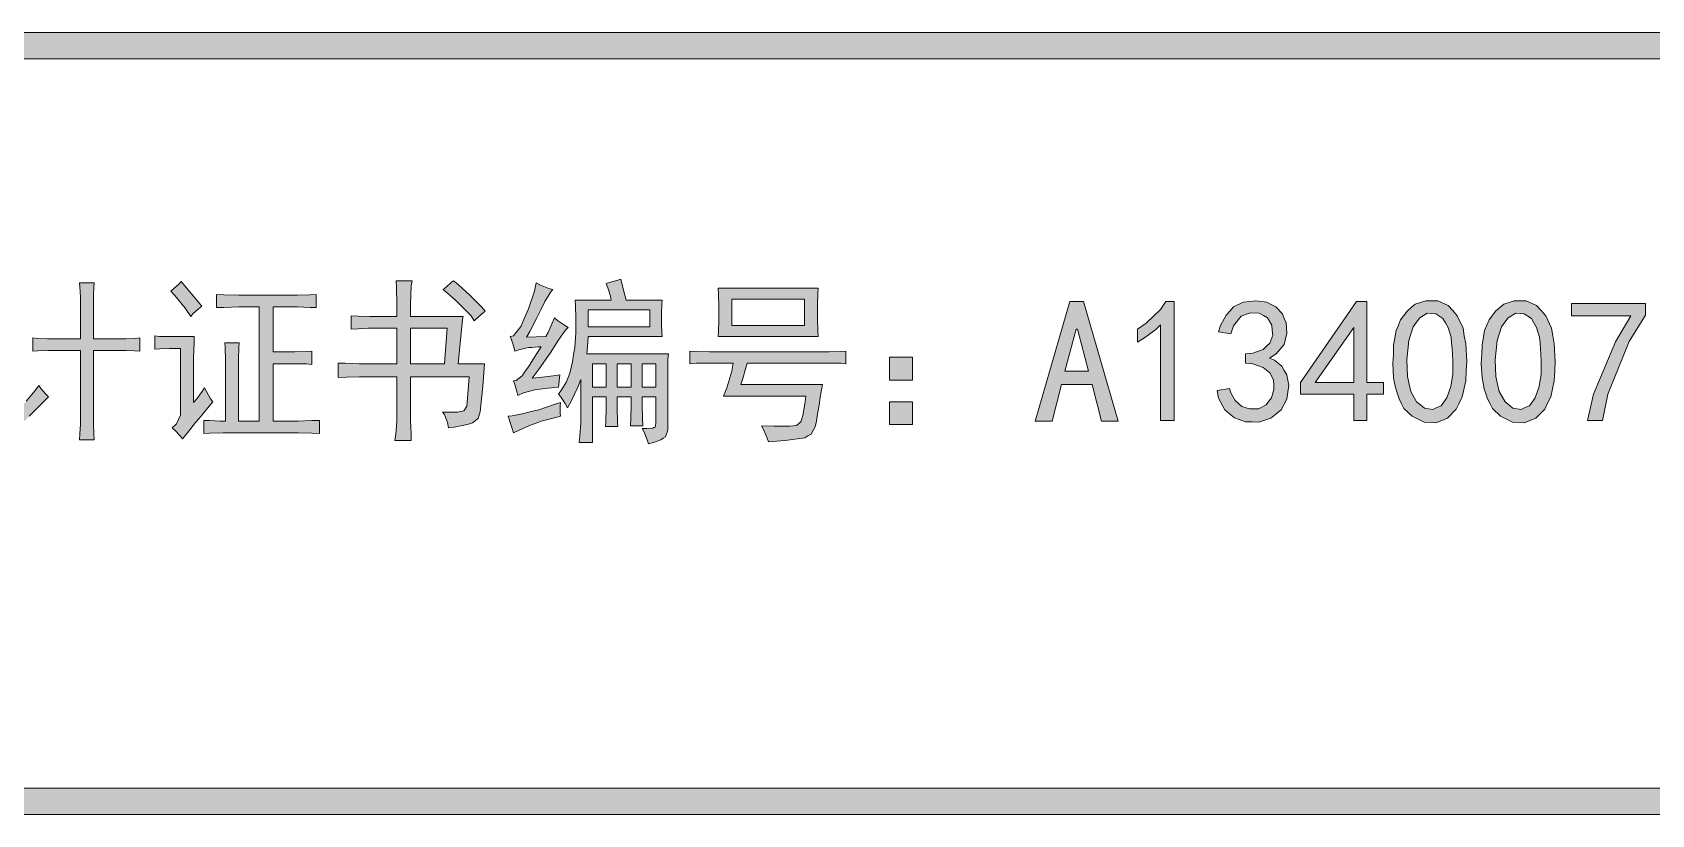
# Model space of a CAD drawing. Header units: millimetres. Extents: x 388 to 64525, y 87 to 607.
# Drawn here: x 64477.51 to 64503.91, y 525.08 to 537.82 of the extents above; entities that cross this region are included whole.
import ezdxf

# ---------------------------------------------------------------- set-up
doc = ezdxf.new("R2010")
doc.units = ezdxf.units.MM

msp = doc.modelspace()

# ---------------------------------------------------------------- hatches: boundary and pattern name
h = msp.add_hatch(color=0)
h.dxf.hatch_style = 2
h.paths.add_polyline_path([(64514.558, 537.818), (64514.558, 537.388), (64464.508, 537.388), (64464.508, 537.818)])
h = msp.add_hatch(color=0)
h.dxf.hatch_style = 2
h.paths.add_polyline_path([(64478.295, 532.827), (64478.295, 533.393), (64478.295, 533.504), (64478.288, 533.68), (64478.281, 533.741), (64478.517, 533.741), (64478.513, 533.669), (64478.506, 533.536), (64478.506, 533.483), (64478.506, 532.827), (64478.968, 532.827), (64479.037, 532.827), (64479.183, 532.834), (64479.262, 532.841), (64479.262, 532.626), (64479.176, 532.63), (64479.037, 532.637), (64478.979, 532.637), (64478.506, 532.637), (64478.506, 531.512), (64478.506, 531.444), (64478.513, 531.279), (64478.517, 531.182), (64478.281, 531.182), (64478.288, 531.279), (64478.295, 531.437), (64478.295, 531.498), (64478.295, 532.637), (64477.854, 532.637), (64477.768, 532.637), (64477.6, 532.63), (64477.517, 532.626), (64477.517, 532.841), (64477.6, 532.834), (64477.757, 532.827), (64477.833, 532.827)])
h = msp.add_hatch(color=0)
h.dxf.hatch_style = 2
h.paths.add_polyline_path([(64480.097, 533.189), (64480, 533.325), (64479.836, 533.533), (64479.767, 533.605), (64479.814, 533.64), (64479.9, 533.719), (64479.939, 533.762), (64480.276, 533.357), (64480.219, 533.318), (64480.129, 533.236)])
h = msp.add_hatch(color=0)
h.paths.add_polyline_path([(64483.451, 533.189), (64483.451, 533.379), (64483.447, 533.673), (64483.44, 533.773), (64483.702, 533.773), (64483.687, 533.691), (64483.676, 533.397), (64483.676, 533.189), (64484.533, 533.189), (64484.522, 533.139), (64484.483, 532.755), (64484.454, 532.422), (64484.884, 532.422), (64484.855, 532.057), (64484.809, 531.638), (64484.794, 531.584), (64484.776, 531.53), (64484.687, 531.458), (64484.619, 531.437), (64484.547, 531.419), (64484.386, 531.387), (64484.296, 531.376), (64484.278, 531.466), (64484.228, 531.595), (64484.196, 531.634), (64484.296, 531.63), (64484.447, 531.634), (64484.493, 531.645), (64484.544, 531.655), (64484.594, 531.731), (64484.601, 531.792), (64484.633, 532.207), (64483.676, 532.207), (64483.676, 531.612), (64483.676, 531.498), (64483.684, 531.279), (64483.687, 531.172), (64483.419, 531.172), (64483.436, 531.276), (64483.451, 531.487), (64483.451, 531.602), (64483.451, 532.207), (64482.924, 532.207), (64482.845, 532.207), (64482.63, 532.204), (64482.494, 532.196), (64482.494, 532.433), (64482.612, 532.429), (64482.838, 532.422), (64482.946, 532.422), (64483.451, 532.422), (64483.451, 532.999), (64483.014, 532.999), (64482.978, 532.999), (64482.827, 532.992), (64482.709, 532.985), (64482.709, 533.2), (64482.82, 533.196), (64483.014, 533.189), (64483.092, 533.189)])
h.paths.add_polyline_path([(64484.228, 532.422), (64484.275, 532.999), (64483.676, 532.999), (64483.676, 532.422)])
h = msp.add_hatch(color=0)
h.dxf.hatch_style = 2
h.paths.add_polyline_path([(64484.375, 533.773), (64484.45, 533.712), (64484.583, 533.59), (64484.647, 533.533), (64484.708, 533.472), (64484.834, 533.347), (64484.895, 533.279), (64484.827, 533.221), (64484.737, 533.142), (64484.712, 533.121), (64484.662, 533.2), (64484.411, 533.454), (64484.207, 533.63), (64484.264, 533.673), (64484.346, 533.748)])
h = msp.add_hatch(color=0)
h.dxf.hatch_style = 2
h.paths.add_polyline_path([(64485.998, 533.63), (64485.962, 533.594), (64485.866, 533.433), (64485.801, 533.3), (64485.737, 533.171), (64485.622, 532.945), (64485.568, 532.852), (64485.884, 532.863), (64485.919, 532.931), (64485.987, 533.081), (64486.02, 533.167), (64486.07, 533.128), (64486.185, 533.049), (64486.245, 533.01), (64486.195, 532.96), (64486.081, 532.802), (64486.016, 532.698), (64485.952, 532.594), (64485.773, 532.34), (64485.661, 532.186), (64485.78, 532.196), (64486.002, 532.225), (64486.109, 532.243), (64486.088, 532.039), (64486.02, 532.035), (64485.869, 532.017), (64485.783, 532.007), (64485.701, 531.996), (64485.518, 531.946), (64485.425, 531.906), (64485.411, 531.967), (64485.378, 532.085), (64485.357, 532.143), (64485.4, 532.146), (64485.497, 532.225), (64485.547, 532.3), (64485.597, 532.372), (64485.726, 532.569), (64485.805, 532.694), (64485.755, 532.694), (64485.654, 532.687), (64485.604, 532.684), (64485.554, 532.677), (64485.439, 532.648), (64485.378, 532.626), (64485.36, 532.694), (64485.321, 532.813), (64485.3, 532.863), (64485.357, 532.874), (64485.475, 533.028), (64485.536, 533.171), (64485.597, 533.314), (64485.694, 533.601), (64485.726, 533.741), (64485.794, 533.701), (64485.93, 533.644)])
h = msp.add_hatch(color=0)
h.paths.add_polyline_path([(64487.102, 533.798), (64487.123, 533.708), (64487.17, 533.536), (64487.191, 533.458), (64487.779, 533.458), (64487.772, 533.393), (64487.765, 533.239), (64487.765, 533.157), (64487.765, 533.071), (64487.772, 532.924), (64487.779, 532.863), (64486.572, 532.863), (64486.568, 532.777), (64486.554, 532.637), (64486.55, 532.58), (64487.879, 532.58), (64487.872, 532.49), (64487.869, 532.3), (64487.869, 532.196), (64487.869, 531.419), (64487.869, 531.337), (64487.833, 531.229), (64487.793, 531.208), (64487.757, 531.182), (64487.636, 531.139), (64487.553, 531.118), (64487.535, 531.182), (64487.485, 531.308), (64487.449, 531.365), (64487.528, 531.365), (64487.625, 531.372), (64487.643, 531.38), (64487.661, 531.39), (64487.675, 531.448), (64487.675, 531.498), (64487.675, 531.881), (64487.449, 531.881), (64487.449, 531.759), (64487.457, 531.523), (64487.464, 531.408), (64487.259, 531.408), (64487.267, 531.523), (64487.27, 531.759), (64487.27, 531.881), (64487.044, 531.881), (64487.044, 531.709), (64487.052, 531.466), (64487.055, 531.397), (64486.855, 531.397), (64486.858, 531.466), (64486.865, 531.709), (64486.865, 531.881), (64486.64, 531.881), (64486.64, 531.139), (64486.425, 531.139), (64486.435, 531.247), (64486.45, 531.455), (64486.45, 531.555), (64486.45, 532.164), (64486.403, 532.039), (64486.296, 531.809), (64486.235, 531.702), (64486.195, 531.774), (64486.12, 531.888), (64486.088, 531.928), (64486.138, 531.996), (64486.217, 532.128), (64486.245, 532.196), (64486.274, 532.265), (64486.317, 532.451), (64486.335, 532.569), (64486.353, 532.687), (64486.371, 532.924), (64486.371, 533.042), (64486.371, 533.16), (64486.364, 533.368), (64486.357, 533.458), (64486.944, 533.458), (64486.933, 533.522), (64486.894, 533.655), (64486.865, 533.73), (64486.937, 533.748), (64487.055, 533.78)])
h.paths.add_polyline_path([(64487.575, 533.021), (64487.575, 533.3), (64486.572, 533.3), (64486.572, 533.021)])
h.paths.add_polyline_path([(64487.27, 532.039), (64487.27, 532.422), (64487.044, 532.422), (64487.044, 532.039)])
h.paths.add_polyline_path([(64487.675, 532.039), (64487.675, 532.422), (64487.449, 532.422), (64487.449, 532.039)])
h.paths.add_polyline_path([(64486.865, 532.039), (64486.865, 532.422), (64486.64, 532.422), (64486.64, 532.039)])
h = msp.add_hatch(color=0)
h.dxf.hatch_style = 2
h.paths.add_polyline_path([(64481.717, 533.536), (64481.831, 533.536), (64482.039, 533.544), (64482.136, 533.551), (64482.136, 533.336), (64482.039, 533.339), (64481.831, 533.347), (64481.717, 533.347), (64481.437, 533.347), (64481.437, 532.616), (64481.695, 532.616), (64481.792, 532.616), (64481.978, 532.619), (64482.068, 532.626), (64482.068, 532.411), (64481.982, 532.419), (64481.795, 532.422), (64481.695, 532.422), (64481.437, 532.422), (64481.437, 531.487), (64481.752, 531.487), (64481.846, 531.487), (64482.068, 531.494), (64482.19, 531.498), (64482.19, 531.286), (64482.068, 531.29), (64481.846, 531.297), (64481.752, 531.297), (64480.76, 531.297), (64480.624, 531.297), (64480.398, 531.29), (64480.309, 531.286), (64480.309, 531.498), (64480.398, 531.494), (64480.574, 531.487), (64480.66, 531.487), (64480.66, 532.368), (64480.66, 532.487), (64480.652, 532.684), (64480.649, 532.763), (64480.885, 532.763), (64480.878, 532.687), (64480.871, 532.49), (64480.871, 532.368), (64480.871, 531.487), (64481.211, 531.487), (64481.211, 533.347), (64481.007, 533.347), (64480.878, 533.347), (64480.631, 533.339), (64480.513, 533.336), (64480.513, 533.551), (64480.631, 533.544), (64480.878, 533.536), (64481.007, 533.536)])
h = msp.add_hatch(color=0)
h.paths.add_polyline_path([(64490.323, 533.651), (64490.316, 533.565), (64490.312, 533.375), (64490.312, 533.268), (64490.312, 533.16), (64490.316, 532.96), (64490.323, 532.863), (64488.689, 532.863), (64488.696, 532.942), (64488.7, 533.128), (64488.7, 533.236), (64488.7, 533.347), (64488.696, 533.554), (64488.689, 533.651)])
h.paths.add_polyline_path([(64490.097, 533.042), (64490.097, 533.472), (64488.915, 533.472), (64488.915, 533.042)])
h = msp.add_hatch(color=0)
h.paths.add_polyline_path([(64495.21, 531.487), (64494.941, 531.487), (64494.784, 532.085), (64494.289, 532.085), (64494.132, 531.487), (64493.859, 531.487), (64494.422, 533.436), (64494.647, 533.436)])
h.paths.add_polyline_path([(64494.726, 532.3), (64494.547, 532.985), (64494.526, 532.985), (64494.343, 532.3)])
h = msp.add_hatch(color=0)
h.dxf.hatch_style = 2
h.paths.add_polyline_path([(64495.898, 533.053), (64495.826, 532.981), (64495.64, 532.841), (64495.525, 532.773), (64495.525, 532.985), (64495.669, 533.081), (64495.898, 533.307), (64495.988, 533.436), (64496.124, 533.436), (64496.124, 531.498), (64495.898, 531.498)])
h = msp.add_hatch(color=0)
h.dxf.hatch_style = 2
h.paths.add_polyline_path([(64496.822, 531.985), (64497.027, 532.017), (64497.048, 531.946), (64497.12, 531.824), (64497.17, 531.774), (64497.224, 531.727), (64497.349, 531.684), (64497.424, 531.684), (64497.5, 531.688), (64497.621, 531.749), (64497.668, 531.809), (64497.711, 531.867), (64497.75, 532.003), (64497.747, 532.078), (64497.74, 532.157), (64497.682, 532.275), (64497.629, 532.315), (64497.575, 532.358), (64497.403, 532.419), (64497.285, 532.433), (64497.285, 532.58), (64497.403, 532.591), (64497.575, 532.655), (64497.629, 532.705), (64497.682, 532.755), (64497.729, 532.888), (64497.722, 532.97), (64497.718, 533.049), (64497.643, 533.167), (64497.578, 533.207), (64497.51, 533.243), (64497.367, 533.25), (64497.288, 533.221), (64497.213, 533.196), (64497.091, 533.038), (64497.048, 532.906), (64496.844, 532.942), (64496.88, 533.042), (64496.973, 533.21), (64497.03, 533.279), (64497.091, 533.347), (64497.249, 533.425), (64497.353, 533.436), (64497.453, 533.447), (64497.632, 533.422), (64497.707, 533.386), (64497.783, 533.35), (64497.89, 533.236), (64497.919, 533.16), (64497.951, 533.085), (64497.962, 532.92), (64497.937, 532.827), (64497.915, 532.737), (64497.786, 532.58), (64497.679, 532.512), (64497.757, 532.48), (64497.879, 532.379), (64497.919, 532.311), (64497.962, 532.243), (64497.99, 532.064), (64497.976, 531.956), (64497.962, 531.845), (64497.865, 531.67), (64497.779, 531.602), (64497.697, 531.534), (64497.503, 531.469), (64497.396, 531.473), (64497.288, 531.473), (64497.105, 531.541), (64497.027, 531.605), (64496.948, 531.67), (64496.844, 531.86)])
h = msp.add_hatch(color=0)
h.paths.add_polyline_path([(64499.051, 531.928), (64498.184, 531.928), (64498.184, 532.118), (64499.098, 533.436), (64499.266, 533.436), (64499.266, 532.118), (64499.538, 532.118), (64499.538, 531.928), (64499.266, 531.928), (64499.266, 531.498), (64499.051, 531.498)])
h.paths.add_polyline_path([(64499.051, 532.118), (64499.051, 533.01), (64498.42, 532.118)])
h = msp.add_hatch(color=0)
h.paths.add_polyline_path([(64499.696, 532.576), (64499.699, 532.723), (64499.742, 532.96), (64499.778, 533.049), (64499.814, 533.135), (64499.922, 533.279), (64499.986, 533.336), (64500.054, 533.393), (64500.223, 533.447), (64500.319, 533.447), (64500.42, 533.447), (64500.592, 533.368), (64500.663, 533.286), (64500.735, 533.203), (64500.832, 532.999), (64500.853, 532.874), (64500.878, 532.748), (64500.893, 532.465), (64500.882, 532.304), (64500.875, 532.143), (64500.817, 531.881), (64500.771, 531.781), (64500.721, 531.681), (64500.577, 531.537), (64500.484, 531.498), (64500.387, 531.458), (64500.197, 531.469), (64500.101, 531.516), (64500.004, 531.566), (64499.868, 531.691), (64499.828, 531.77), (64499.789, 531.849), (64499.735, 532.014), (64499.717, 532.103), (64499.699, 532.189), (64499.689, 532.426)])
h.paths.add_polyline_path([(64499.932, 532.644), (64499.914, 532.487), (64499.925, 532.211), (64499.954, 532.089), (64499.983, 531.971), (64500.076, 531.799), (64500.14, 531.749), (64500.205, 531.695), (64500.337, 531.677), (64500.405, 531.709), (64500.473, 531.738), (64500.57, 531.863), (64500.602, 531.956), (64500.631, 532.05), (64500.663, 532.25), (64500.663, 532.361), (64500.663, 532.472), (64500.656, 532.669), (64500.645, 532.763), (64500.638, 532.852), (64500.588, 533.013), (64500.545, 533.089), (64500.502, 533.16), (64500.391, 533.236), (64500.319, 533.239), (64500.248, 533.243), (64500.126, 533.171), (64500.072, 533.099), (64500.018, 533.024), (64499.947, 532.798)])
h = msp.add_hatch(color=0)
h.paths.add_polyline_path([(64501.136, 532.576), (64501.143, 532.723), (64501.183, 532.96), (64501.222, 533.049), (64501.258, 533.135), (64501.362, 533.279), (64501.43, 533.336), (64501.498, 533.393), (64501.663, 533.447), (64501.763, 533.447), (64501.86, 533.447), (64502.032, 533.368), (64502.104, 533.286), (64502.179, 533.203), (64502.276, 532.999), (64502.297, 532.874), (64502.319, 532.748), (64502.333, 532.465), (64502.326, 532.304), (64502.315, 532.143), (64502.261, 531.881), (64502.211, 531.781), (64502.165, 531.681), (64502.021, 531.537), (64501.924, 531.498), (64501.828, 531.458), (64501.638, 531.469), (64501.541, 531.516), (64501.444, 531.566), (64501.312, 531.691), (64501.272, 531.77), (64501.233, 531.849), (64501.176, 532.014), (64501.158, 532.103), (64501.143, 532.189), (64501.129, 532.426)])
h.paths.add_polyline_path([(64501.373, 532.644), (64501.355, 532.487), (64501.366, 532.211), (64501.394, 532.089), (64501.423, 531.971), (64501.516, 531.799), (64501.581, 531.749), (64501.645, 531.695), (64501.778, 531.677), (64501.846, 531.709), (64501.914, 531.738), (64502.01, 531.863), (64502.043, 531.956), (64502.075, 532.05), (64502.104, 532.25), (64502.104, 532.361), (64502.104, 532.472), (64502.096, 532.669), (64502.089, 532.763), (64502.079, 532.852), (64502.028, 533.013), (64501.985, 533.089), (64501.946, 533.16), (64501.831, 533.236), (64501.763, 533.239), (64501.692, 533.243), (64501.566, 533.171), (64501.512, 533.099), (64501.459, 533.024), (64501.391, 532.798)])
h = msp.add_hatch(color=0)
h.dxf.hatch_style = 2
h.paths.add_polyline_path([(64502.86, 531.498), (64502.96, 531.928), (64503.315, 532.777), (64503.569, 533.2), (64502.602, 533.2), (64502.602, 533.404), (64503.806, 533.404), (64503.806, 533.21), (64503.54, 532.784), (64503.193, 531.928), (64503.107, 531.498)])
h = msp.add_hatch(color=0)
h.dxf.hatch_style = 2
h.paths.add_polyline_path([(64477.324, 532.852), (64477.32, 532.745), (64477.313, 532.519), (64477.313, 532.401), (64477.313, 531.713), (64477.41, 531.809), (64477.56, 531.985), (64477.618, 532.064), (64477.65, 532.017), (64477.729, 531.928), (64477.775, 531.881), (64477.46, 531.566), (64477.388, 531.494), (64477.245, 531.347), (64477.177, 531.276), (64477.138, 531.326), (64477.066, 531.415), (64477.03, 531.455), (64477.07, 531.498), (64477.105, 531.634), (64477.098, 531.724), (64477.098, 532.659), (64476.948, 532.659), (64476.722, 532.655), (64476.65, 532.648), (64476.65, 532.863), (64476.74, 532.856), (64476.862, 532.852), (64476.898, 532.852)])
h = msp.add_hatch(color=0)
h.dxf.hatch_style = 2
h.paths.add_polyline_path([(64479.793, 531.376), (64479.861, 531.444), (64479.925, 531.584), (64479.925, 531.655), (64479.925, 532.669), (64479.825, 532.669), (64479.746, 532.669), (64479.588, 532.666), (64479.51, 532.659), (64479.51, 532.874), (64479.585, 532.866), (64479.742, 532.863), (64479.825, 532.863), (64480.151, 532.863), (64480.147, 532.755), (64480.14, 532.53), (64480.14, 532.411), (64480.14, 531.792), (64480.19, 531.852), (64480.28, 531.971), (64480.319, 532.028), (64480.348, 531.967), (64480.416, 531.852), (64480.455, 531.802), (64480.394, 531.731), (64480.28, 531.591), (64480.226, 531.526), (64480.172, 531.462), (64480.04, 531.297), (64479.961, 531.197), (64479.922, 531.247), (64479.836, 531.337)])
h = msp.add_hatch(color=0)
h.dxf.hatch_style = 2
h.paths.add_polyline_path([(64490.391, 532.616), (64490.498, 532.616), (64490.688, 532.619), (64490.774, 532.626), (64490.774, 532.422), (64490.688, 532.429), (64490.498, 532.433), (64490.391, 532.433), (64489.162, 532.433), (64489.14, 532.354), (64489.09, 532.182), (64489.062, 532.085), (64490.391, 532.085), (64490.373, 531.996), (64490.348, 531.842), (64490.341, 531.781), (64490.33, 531.72), (64490.305, 531.569), (64490.291, 531.483), (64490.273, 531.394), (64490.205, 531.276), (64490.154, 531.247), (64490.104, 531.215), (64489.782, 531.168), (64489.513, 531.15), (64489.488, 531.211), (64489.434, 531.34), (64489.398, 531.408), (64489.603, 531.405), (64489.857, 531.405), (64489.911, 531.408), (64489.965, 531.415), (64490.036, 531.473), (64490.054, 531.526), (64490.068, 531.58), (64490.104, 531.763), (64490.119, 531.892), (64488.779, 531.892), (64488.832, 532.028), (64488.911, 532.3), (64488.936, 532.433), (64488.668, 532.433), (64488.549, 532.433), (64488.331, 532.429), (64488.227, 532.422), (64488.227, 532.626), (64488.331, 532.619), (64488.549, 532.616), (64488.668, 532.616)])
h = msp.add_hatch(color=0)
h.dxf.hatch_style = 2
h.paths.add_polyline_path([(64491.484, 532.526), (64491.856, 532.526), (64491.856, 532.153), (64491.484, 532.153)])
h = msp.add_hatch(color=0)
h.dxf.hatch_style = 2
h.paths.add_polyline_path([(64486.12, 531.792), (64486.116, 531.731), (64486.116, 531.616), (64486.12, 531.566), (64486.002, 531.537), (64485.805, 531.483), (64485.722, 531.455), (64485.64, 531.426), (64485.457, 531.347), (64485.357, 531.297), (64485.267, 531.566), (64485.332, 531.573), (64485.522, 531.609), (64485.644, 531.641), (64485.765, 531.67), (64486.002, 531.749)])
h = msp.add_hatch(color=0)
h.dxf.hatch_style = 2
h.paths.add_polyline_path([(64491.484, 531.802), (64491.856, 531.802), (64491.856, 531.433), (64491.484, 531.433)])
h = msp.add_hatch(color=0)
h.dxf.hatch_style = 2
h.paths.add_polyline_path([(64514.558, 525.507), (64514.558, 525.077), (64464.508, 525.077), (64464.508, 525.507)])

# ---------------------------------------------------------------- linework, layer by layer
at = {"color": 0, "lineweight": 0}
for points in [[(64514.558, 537.818), (64514.558, 537.388), (64464.508, 537.388), (64464.508, 537.818)], [(64478.295, 532.827), (64478.295, 533.393), (64478.295, 533.504), (64478.288, 533.68), (64478.281, 533.741), (64478.517, 533.741), (64478.513, 533.669), (64478.506, 533.536), (64478.506, 533.483), (64478.506, 532.827), (64478.968, 532.827), (64479.037, 532.827), (64479.183, 532.834), (64479.262, 532.841), (64479.262, 532.626), (64479.176, 532.63), (64479.037, 532.637), (64478.979, 532.637), (64478.506, 532.637), (64478.506, 531.512), (64478.506, 531.444), (64478.513, 531.279), (64478.517, 531.182), (64478.281, 531.182), (64478.288, 531.279), (64478.295, 531.437), (64478.295, 531.498), (64478.295, 532.637), (64477.854, 532.637), (64477.768, 532.637), (64477.6, 532.63), (64477.517, 532.626), (64477.517, 532.841), (64477.6, 532.834), (64477.757, 532.827), (64477.833, 532.827)], [(64480.097, 533.189), (64480, 533.325), (64479.836, 533.533), (64479.767, 533.605), (64479.814, 533.64), (64479.9, 533.719), (64479.939, 533.762), (64480.276, 533.357), (64480.219, 533.318), (64480.129, 533.236)], [(64483.451, 533.189), (64483.451, 533.379), (64483.447, 533.673), (64483.44, 533.773), (64483.702, 533.773), (64483.687, 533.691), (64483.676, 533.397), (64483.676, 533.189), (64484.533, 533.189), (64484.522, 533.139), (64484.483, 532.755), (64484.454, 532.422), (64484.884, 532.422), (64484.855, 532.057), (64484.809, 531.638), (64484.794, 531.584), (64484.776, 531.53), (64484.687, 531.458), (64484.619, 531.437), (64484.547, 531.419), (64484.386, 531.387), (64484.296, 531.376), (64484.278, 531.466), (64484.228, 531.595), (64484.196, 531.634), (64484.296, 531.63), (64484.447, 531.634), (64484.493, 531.645), (64484.544, 531.655), (64484.594, 531.731), (64484.601, 531.792), (64484.633, 532.207), (64483.676, 532.207), (64483.676, 531.612), (64483.676, 531.498), (64483.684, 531.279), (64483.687, 531.172), (64483.419, 531.172), (64483.436, 531.276), (64483.451, 531.487), (64483.451, 531.602), (64483.451, 532.207), (64482.924, 532.207), (64482.845, 532.207), (64482.63, 532.204), (64482.494, 532.196), (64482.494, 532.433), (64482.612, 532.429), (64482.838, 532.422), (64482.946, 532.422), (64483.451, 532.422), (64483.451, 532.999), (64483.014, 532.999), (64482.978, 532.999), (64482.827, 532.992), (64482.709, 532.985), (64482.709, 533.2), (64482.82, 533.196), (64483.014, 533.189), (64483.092, 533.189)], [(64484.375, 533.773), (64484.45, 533.712), (64484.583, 533.59), (64484.647, 533.533), (64484.708, 533.472), (64484.834, 533.347), (64484.895, 533.279), (64484.827, 533.221), (64484.737, 533.142), (64484.712, 533.121), (64484.662, 533.2), (64484.411, 533.454), (64484.207, 533.63), (64484.264, 533.673), (64484.346, 533.748)], [(64485.998, 533.63), (64485.962, 533.594), (64485.866, 533.433), (64485.801, 533.3), (64485.737, 533.171), (64485.622, 532.945), (64485.568, 532.852), (64485.884, 532.863), (64485.919, 532.931), (64485.987, 533.081), (64486.02, 533.167), (64486.07, 533.128), (64486.185, 533.049), (64486.245, 533.01), (64486.195, 532.96), (64486.081, 532.802), (64486.016, 532.698), (64485.952, 532.594), (64485.773, 532.34), (64485.661, 532.186), (64485.78, 532.196), (64486.002, 532.225), (64486.109, 532.243), (64486.088, 532.039), (64486.02, 532.035), (64485.869, 532.017), (64485.783, 532.007), (64485.701, 531.996), (64485.518, 531.946), (64485.425, 531.906), (64485.411, 531.967), (64485.378, 532.085), (64485.357, 532.143), (64485.4, 532.146), (64485.497, 532.225), (64485.547, 532.3), (64485.597, 532.372), (64485.726, 532.569), (64485.805, 532.694), (64485.755, 532.694), (64485.654, 532.687), (64485.604, 532.684), (64485.554, 532.677), (64485.439, 532.648), (64485.378, 532.626), (64485.36, 532.694), (64485.321, 532.813), (64485.3, 532.863), (64485.357, 532.874), (64485.475, 533.028), (64485.536, 533.171), (64485.597, 533.314), (64485.694, 533.601), (64485.726, 533.741), (64485.794, 533.701), (64485.93, 533.644)], [(64487.102, 533.798), (64487.123, 533.708), (64487.17, 533.536), (64487.191, 533.458), (64487.779, 533.458), (64487.772, 533.393), (64487.765, 533.239), (64487.765, 533.157), (64487.765, 533.071), (64487.772, 532.924), (64487.779, 532.863), (64486.572, 532.863), (64486.568, 532.777), (64486.554, 532.637), (64486.55, 532.58), (64487.879, 532.58), (64487.872, 532.49), (64487.869, 532.3), (64487.869, 532.196), (64487.869, 531.419), (64487.869, 531.337), (64487.833, 531.229), (64487.793, 531.208), (64487.757, 531.182), (64487.636, 531.139), (64487.553, 531.118), (64487.535, 531.182), (64487.485, 531.308), (64487.449, 531.365), (64487.528, 531.365), (64487.625, 531.372), (64487.643, 531.38), (64487.661, 531.39), (64487.675, 531.448), (64487.675, 531.498), (64487.675, 531.881), (64487.449, 531.881), (64487.449, 531.759), (64487.457, 531.523), (64487.464, 531.408), (64487.259, 531.408), (64487.267, 531.523), (64487.27, 531.759), (64487.27, 531.881), (64487.044, 531.881), (64487.044, 531.709), (64487.052, 531.466), (64487.055, 531.397), (64486.855, 531.397), (64486.858, 531.466), (64486.865, 531.709), (64486.865, 531.881), (64486.64, 531.881), (64486.64, 531.139), (64486.425, 531.139), (64486.435, 531.247), (64486.45, 531.455), (64486.45, 531.555), (64486.45, 532.164), (64486.403, 532.039), (64486.296, 531.809), (64486.235, 531.702), (64486.195, 531.774), (64486.12, 531.888), (64486.088, 531.928), (64486.138, 531.996), (64486.217, 532.128), (64486.245, 532.196), (64486.274, 532.265), (64486.317, 532.451), (64486.335, 532.569), (64486.353, 532.687), (64486.371, 532.924), (64486.371, 533.042), (64486.371, 533.16), (64486.364, 533.368), (64486.357, 533.458), (64486.944, 533.458), (64486.933, 533.522), (64486.894, 533.655), (64486.865, 533.73), (64486.937, 533.748), (64487.055, 533.78)], [(64481.717, 533.536), (64481.831, 533.536), (64482.039, 533.544), (64482.136, 533.551), (64482.136, 533.336), (64482.039, 533.339), (64481.831, 533.347), (64481.717, 533.347), (64481.437, 533.347), (64481.437, 532.616), (64481.695, 532.616), (64481.792, 532.616), (64481.978, 532.619), (64482.068, 532.626), (64482.068, 532.411), (64481.982, 532.419), (64481.795, 532.422), (64481.695, 532.422), (64481.437, 532.422), (64481.437, 531.487), (64481.752, 531.487), (64481.846, 531.487), (64482.068, 531.494), (64482.19, 531.498), (64482.19, 531.286), (64482.068, 531.29), (64481.846, 531.297), (64481.752, 531.297), (64480.76, 531.297), (64480.624, 531.297), (64480.398, 531.29), (64480.309, 531.286), (64480.309, 531.498), (64480.398, 531.494), (64480.574, 531.487), (64480.66, 531.487), (64480.66, 532.368), (64480.66, 532.487), (64480.652, 532.684), (64480.649, 532.763), (64480.885, 532.763), (64480.878, 532.687), (64480.871, 532.49), (64480.871, 532.368), (64480.871, 531.487), (64481.211, 531.487), (64481.211, 533.347), (64481.007, 533.347), (64480.878, 533.347), (64480.631, 533.339), (64480.513, 533.336), (64480.513, 533.551), (64480.631, 533.544), (64480.878, 533.536), (64481.007, 533.536)], [(64490.323, 533.651), (64490.316, 533.565), (64490.312, 533.375), (64490.312, 533.268), (64490.312, 533.16), (64490.316, 532.96), (64490.323, 532.863), (64488.689, 532.863), (64488.696, 532.942), (64488.7, 533.128), (64488.7, 533.236), (64488.7, 533.347), (64488.696, 533.554), (64488.689, 533.651)], [(64490.097, 533.042), (64490.097, 533.472), (64488.915, 533.472), (64488.915, 533.042)], [(64495.21, 531.487), (64494.941, 531.487), (64494.784, 532.085), (64494.289, 532.085), (64494.132, 531.487), (64493.859, 531.487), (64494.422, 533.436), (64494.647, 533.436)], [(64495.898, 533.053), (64495.826, 532.981), (64495.64, 532.841), (64495.525, 532.773), (64495.525, 532.985), (64495.669, 533.081), (64495.898, 533.307), (64495.988, 533.436), (64496.124, 533.436), (64496.124, 531.498), (64495.898, 531.498)], [(64496.822, 531.985), (64497.027, 532.017), (64497.048, 531.946), (64497.12, 531.824), (64497.17, 531.774), (64497.224, 531.727), (64497.349, 531.684), (64497.424, 531.684), (64497.5, 531.688), (64497.621, 531.749), (64497.668, 531.809), (64497.711, 531.867), (64497.75, 532.003), (64497.747, 532.078), (64497.74, 532.157), (64497.682, 532.275), (64497.629, 532.315), (64497.575, 532.358), (64497.403, 532.419), (64497.285, 532.433), (64497.285, 532.58), (64497.403, 532.591), (64497.575, 532.655), (64497.629, 532.705), (64497.682, 532.755), (64497.729, 532.888), (64497.722, 532.97), (64497.718, 533.049), (64497.643, 533.167), (64497.578, 533.207), (64497.51, 533.243), (64497.367, 533.25), (64497.288, 533.221), (64497.213, 533.196), (64497.091, 533.038), (64497.048, 532.906), (64496.844, 532.942), (64496.88, 533.042), (64496.973, 533.21), (64497.03, 533.279), (64497.091, 533.347), (64497.249, 533.425), (64497.353, 533.436), (64497.453, 533.447), (64497.632, 533.422), (64497.707, 533.386), (64497.783, 533.35), (64497.89, 533.236), (64497.919, 533.16), (64497.951, 533.085), (64497.962, 532.92), (64497.937, 532.827), (64497.915, 532.737), (64497.786, 532.58), (64497.679, 532.512), (64497.757, 532.48), (64497.879, 532.379), (64497.919, 532.311), (64497.962, 532.243), (64497.99, 532.064), (64497.976, 531.956), (64497.962, 531.845), (64497.865, 531.67), (64497.779, 531.602), (64497.697, 531.534), (64497.503, 531.469), (64497.396, 531.473), (64497.288, 531.473), (64497.105, 531.541), (64497.027, 531.605), (64496.948, 531.67), (64496.844, 531.86)], [(64499.051, 531.928), (64498.184, 531.928), (64498.184, 532.118), (64499.098, 533.436), (64499.266, 533.436), (64499.266, 532.118), (64499.538, 532.118), (64499.538, 531.928), (64499.266, 531.928), (64499.266, 531.498), (64499.051, 531.498)], [(64499.696, 532.576), (64499.699, 532.723), (64499.742, 532.96), (64499.778, 533.049), (64499.814, 533.135), (64499.922, 533.279), (64499.986, 533.336), (64500.054, 533.393), (64500.223, 533.447), (64500.319, 533.447), (64500.42, 533.447), (64500.592, 533.368), (64500.663, 533.286), (64500.735, 533.203), (64500.832, 532.999), (64500.853, 532.874), (64500.878, 532.748), (64500.893, 532.465), (64500.882, 532.304), (64500.875, 532.143), (64500.817, 531.881), (64500.771, 531.781), (64500.721, 531.681), (64500.577, 531.537), (64500.484, 531.498), (64500.387, 531.458), (64500.197, 531.469), (64500.101, 531.516), (64500.004, 531.566), (64499.868, 531.691), (64499.828, 531.77), (64499.789, 531.849), (64499.735, 532.014), (64499.717, 532.103), (64499.699, 532.189), (64499.689, 532.426)], [(64501.136, 532.576), (64501.143, 532.723), (64501.183, 532.96), (64501.222, 533.049), (64501.258, 533.135), (64501.362, 533.279), (64501.43, 533.336), (64501.498, 533.393), (64501.663, 533.447), (64501.763, 533.447), (64501.86, 533.447), (64502.032, 533.368), (64502.104, 533.286), (64502.179, 533.203), (64502.276, 532.999), (64502.297, 532.874), (64502.319, 532.748), (64502.333, 532.465), (64502.326, 532.304), (64502.315, 532.143), (64502.261, 531.881), (64502.211, 531.781), (64502.165, 531.681), (64502.021, 531.537), (64501.924, 531.498), (64501.828, 531.458), (64501.638, 531.469), (64501.541, 531.516), (64501.444, 531.566), (64501.312, 531.691), (64501.272, 531.77), (64501.233, 531.849), (64501.176, 532.014), (64501.158, 532.103), (64501.143, 532.189), (64501.129, 532.426)], [(64487.575, 533.021), (64487.575, 533.3), (64486.572, 533.3), (64486.572, 533.021)], [(64499.932, 532.644), (64499.914, 532.487), (64499.925, 532.211), (64499.954, 532.089), (64499.983, 531.971), (64500.076, 531.799), (64500.14, 531.749), (64500.205, 531.695), (64500.337, 531.677), (64500.405, 531.709), (64500.473, 531.738), (64500.57, 531.863), (64500.602, 531.956), (64500.631, 532.05), (64500.663, 532.25), (64500.663, 532.361), (64500.663, 532.472), (64500.656, 532.669), (64500.645, 532.763), (64500.638, 532.852), (64500.588, 533.013), (64500.545, 533.089), (64500.502, 533.16), (64500.391, 533.236), (64500.319, 533.239), (64500.248, 533.243), (64500.126, 533.171), (64500.072, 533.099), (64500.018, 533.024), (64499.947, 532.798)], [(64501.373, 532.644), (64501.355, 532.487), (64501.366, 532.211), (64501.394, 532.089), (64501.423, 531.971), (64501.516, 531.799), (64501.581, 531.749), (64501.645, 531.695), (64501.778, 531.677), (64501.846, 531.709), (64501.914, 531.738), (64502.01, 531.863), (64502.043, 531.956), (64502.075, 532.05), (64502.104, 532.25), (64502.104, 532.361), (64502.104, 532.472), (64502.096, 532.669), (64502.089, 532.763), (64502.079, 532.852), (64502.028, 533.013), (64501.985, 533.089), (64501.946, 533.16), (64501.831, 533.236), (64501.763, 533.239), (64501.692, 533.243), (64501.566, 533.171), (64501.512, 533.099), (64501.459, 533.024), (64501.391, 532.798)], [(64502.86, 531.498), (64502.96, 531.928), (64503.315, 532.777), (64503.569, 533.2), (64502.602, 533.2), (64502.602, 533.404), (64503.806, 533.404), (64503.806, 533.21), (64503.54, 532.784), (64503.193, 531.928), (64503.107, 531.498)], [(64484.228, 532.422), (64484.275, 532.999), (64483.676, 532.999), (64483.676, 532.422)], [(64494.726, 532.3), (64494.547, 532.985), (64494.526, 532.985), (64494.343, 532.3)], [(64499.051, 532.118), (64499.051, 533.01), (64498.42, 532.118)], [(64479.793, 531.376), (64479.861, 531.444), (64479.925, 531.584), (64479.925, 531.655), (64479.925, 532.669), (64479.825, 532.669), (64479.746, 532.669), (64479.588, 532.666), (64479.51, 532.659), (64479.51, 532.874), (64479.585, 532.866), (64479.742, 532.863), (64479.825, 532.863), (64480.151, 532.863), (64480.147, 532.755), (64480.14, 532.53), (64480.14, 532.411), (64480.14, 531.792), (64480.19, 531.852), (64480.28, 531.971), (64480.319, 532.028), (64480.348, 531.967), (64480.416, 531.852), (64480.455, 531.802), (64480.394, 531.731), (64480.28, 531.591), (64480.226, 531.526), (64480.172, 531.462), (64480.04, 531.297), (64479.961, 531.197), (64479.922, 531.247), (64479.836, 531.337)], [(64486.865, 532.039), (64486.865, 532.422), (64486.64, 532.422), (64486.64, 532.039)], [(64487.27, 532.039), (64487.27, 532.422), (64487.044, 532.422), (64487.044, 532.039)], [(64487.675, 532.039), (64487.675, 532.422), (64487.449, 532.422), (64487.449, 532.039)], [(64490.391, 532.616), (64490.498, 532.616), (64490.688, 532.619), (64490.774, 532.626), (64490.774, 532.422), (64490.688, 532.429), (64490.498, 532.433), (64490.391, 532.433), (64489.162, 532.433), (64489.14, 532.354), (64489.09, 532.182), (64489.062, 532.085), (64490.391, 532.085), (64490.373, 531.996), (64490.348, 531.842), (64490.341, 531.781), (64490.33, 531.72), (64490.305, 531.569), (64490.291, 531.483), (64490.273, 531.394), (64490.205, 531.276), (64490.154, 531.247), (64490.104, 531.215), (64489.782, 531.168), (64489.513, 531.15), (64489.488, 531.211), (64489.434, 531.34), (64489.398, 531.408), (64489.603, 531.405), (64489.857, 531.405), (64489.911, 531.408), (64489.965, 531.415), (64490.036, 531.473), (64490.054, 531.526), (64490.068, 531.58), (64490.104, 531.763), (64490.119, 531.892), (64488.779, 531.892), (64488.832, 532.028), (64488.911, 532.3), (64488.936, 532.433), (64488.668, 532.433), (64488.549, 532.433), (64488.331, 532.429), (64488.227, 532.422), (64488.227, 532.626), (64488.331, 532.619), (64488.549, 532.616), (64488.668, 532.616)], [(64491.484, 532.526), (64491.856, 532.526), (64491.856, 532.153), (64491.484, 532.153)], [(64486.12, 531.792), (64486.116, 531.731), (64486.116, 531.616), (64486.12, 531.566), (64486.002, 531.537), (64485.805, 531.483), (64485.722, 531.455), (64485.64, 531.426), (64485.457, 531.347), (64485.357, 531.297), (64485.267, 531.566), (64485.332, 531.573), (64485.522, 531.609), (64485.644, 531.641), (64485.765, 531.67), (64486.002, 531.749)], [(64491.484, 531.802), (64491.856, 531.802), (64491.856, 531.433), (64491.484, 531.433)], [(64514.558, 525.507), (64514.558, 525.077), (64464.508, 525.077), (64464.508, 525.507)]]:
    msp.add_lwpolyline(points, close=True, dxfattribs=at)
msp.add_lwpolyline([(64477.41, 531.809), (64477.56, 531.985), (64477.618, 532.064), (64477.65, 532.017), (64477.729, 531.928), (64477.775, 531.881), (64477.46, 531.566)], dxfattribs=at)

doc.saveas('drawing.dxf')
